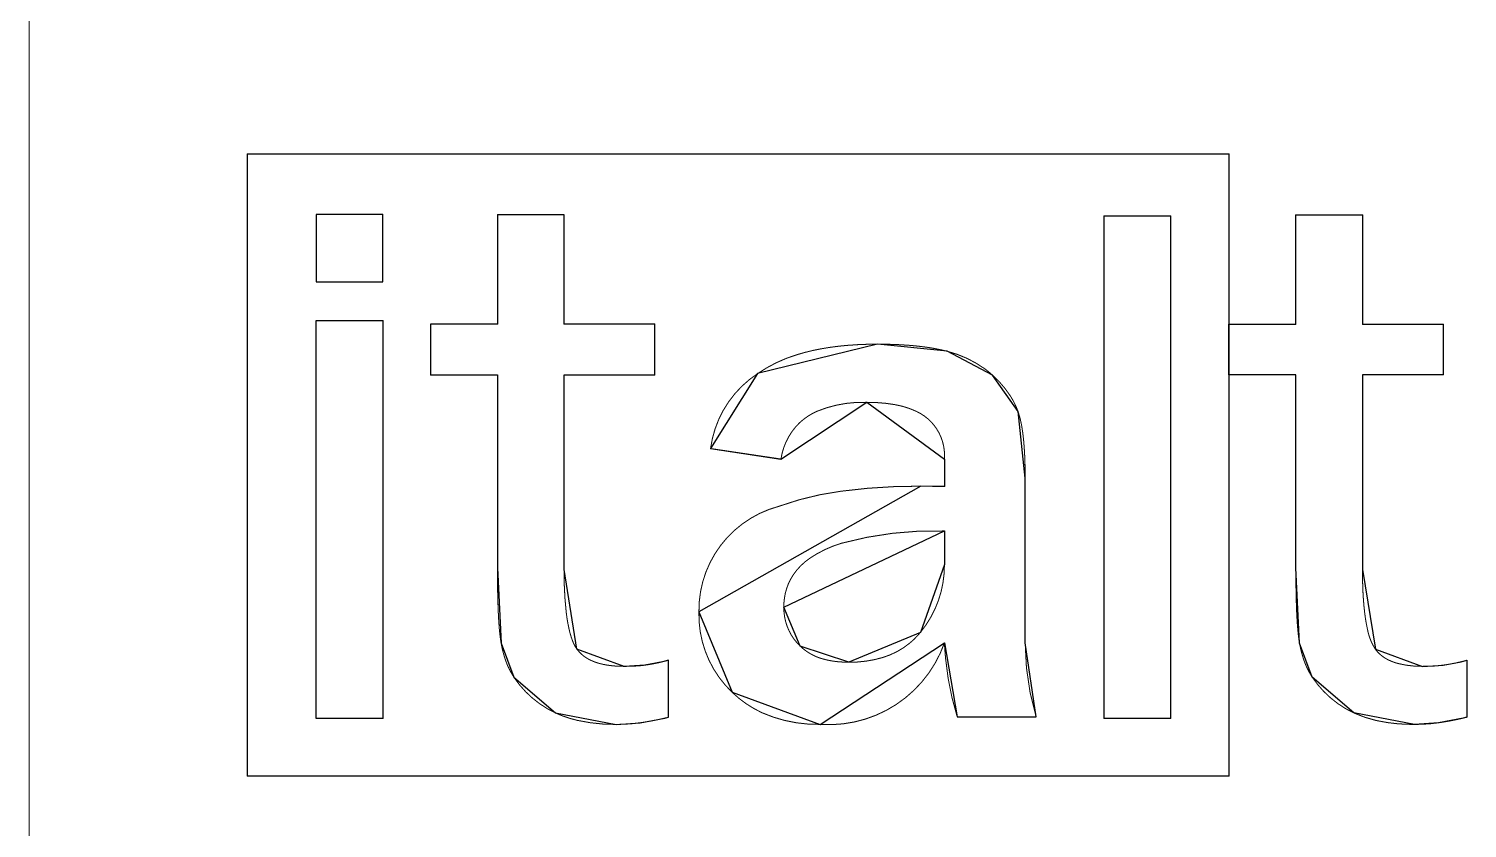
# Model space of a CAD drawing. Header units: inches. Extents: x 0 to 35.2, y -0.7 to 15.9.
# Drawn here: x 30.261 to 30.966, y -0.157 to 0.235 of the extents above; entities that cross this region are included whole.
import ezdxf

# ---------------------------------------------------------------- set-up
doc = ezdxf.new("R2010")
doc.units = ezdxf.units.IN
doc.header["$MEASUREMENT"] = 0
doc.layers.add('Board Outline', color=216, linetype='Continuous')
doc.layers.add('Dimensions', color=6, linetype='Continuous')

msp = doc.modelspace()

# ---------------------------------------------------------------- linework, layer by layer
at = {"layer": 'Board Outline'}
for p, q in [((30.36795, -0.13145), (30.36795, 0.17357)), ((30.36795, 0.17357), (30.84881, 0.17357)), ((30.84881, 0.17357), (30.84881, -0.13145)), ((30.43427, 0.14385), (30.40167, 0.14385)), ((30.40167, 0.14385), (30.40167, 0.11093)), ((30.43427, 0.11093), (30.43427, 0.14385)), ((30.52306, 0.14369), (30.49041, 0.14369)), ((30.49041, 0.14369), (30.49041, 0.09011)), ((30.52306, 0.09011), (30.52306, 0.14369)), ((30.82038, 0.14312), (30.78744, 0.14312)), ((30.78744, 0.14312), (30.78744, -0.10294)), ((30.82038, -0.10294), (30.82038, 0.14312)), ((30.88157, 0.09011), (30.88157, 0.14369)), ((30.88157, 0.14369), (30.91422, 0.14369)), ((30.91422, 0.14369), (30.91422, 0.09011)), ((30.40167, 0.11093), (30.43427, 0.11093)), ((30.43443, 0.09176), (30.40151, 0.09176)), ((30.40151, 0.09176), (30.40151, -0.10294)), ((30.43443, -0.10294), (30.43443, 0.09176)), ((30.49041, 0.09011), (30.45765, 0.09011)), ((30.45765, 0.09011), (30.45765, 0.06521)), ((30.56751, 0.09011), (30.52306, 0.09011)), ((30.56751, 0.06521), (30.56751, 0.09011)), ((30.84881, 0.06521), (30.84881, 0.09011)), ((30.84881, 0.09011), (30.88157, 0.09011)), ((30.91422, 0.09011), (30.95378, 0.09011)), ((30.95378, 0.09011), (30.95378, 0.06521)), ((30.67665, 0.08032), (30.61789, 0.06589)), ((30.71066, 0.07685), (30.67665, 0.08032)), ((30.73291, 0.06518), (30.71066, 0.07685)), ((30.45765, 0.06521), (30.49041, 0.06521)), ((30.49041, 0.06521), (30.49041, -0.02936)), ((30.52306, -0.03008), (30.52306, 0.06521)), ((30.52306, 0.06521), (30.56751, 0.06521)), ((30.61789, 0.06589), (30.59482, 0.02916)), ((30.74547, 0.0473), (30.73291, 0.06518)), ((30.88157, 0.06521), (30.84881, 0.06521)), ((30.88157, -0.02936), (30.88157, 0.06521)), ((30.95378, 0.06521), (30.91422, 0.06521)), ((30.91422, 0.06521), (30.91422, -0.03008)), ((30.62932, 0.02401), (30.67132, 0.05181)), ((30.67132, 0.05181), (30.70939, 0.02401)), ((30.74895, 0.01464), (30.74547, 0.0473)), ((30.59482, 0.02916), (30.62932, 0.02401)), ((30.70939, 0.02401), (30.70939, 0.01053)), ((30.74895, -0.06611), (30.74895, 0.01464)), ((30.69786, 0.01072), (30.58912, -0.05086)), ((30.70939, 0.01053), (30.69786, 0.01072)), ((30.63072, -0.0486), (30.70939, -0.01124)), ((30.70939, -0.01124), (30.70939, -0.02774)), ((30.70939, -0.02774), (30.69761, -0.06093)), ((30.49041, -0.02936), (30.4922, -0.06623)), ((30.52937, -0.06917), (30.52306, -0.03008)), ((30.88335, -0.06623), (30.88157, -0.02936)), ((30.91422, -0.03008), (30.92052, -0.06917)), ((30.63869, -0.06764), (30.63072, -0.0486)), ((30.58912, -0.05086), (30.6054, -0.09029)), ((30.69761, -0.06093), (30.66262, -0.07555)), ((30.4922, -0.06623), (30.49845, -0.0829)), ((30.55249, -0.07757), (30.52937, -0.06917)), ((30.66262, -0.07555), (30.63869, -0.06764)), ((30.64853, -0.10601), (30.70939, -0.06611)), ((30.70939, -0.06611), (30.71565, -0.10224)), ((30.7543, -0.10224), (30.74895, -0.06611)), ((30.88961, -0.0829), (30.88335, -0.06623)), ((30.92052, -0.06917), (30.94365, -0.07757)), ((30.56265, -0.07698), (30.55249, -0.07757)), ((30.57132, -0.07532), (30.56265, -0.07698)), ((30.57413, -0.07461), (30.57132, -0.07532)), ((30.57413, -0.10252), (30.57413, -0.07461)), ((30.94365, -0.07757), (30.95378, -0.07698)), ((30.95378, -0.07698), (30.96248, -0.07532)), ((30.96248, -0.07532), (30.96528, -0.07461)), ((30.96528, -0.07461), (30.96528, -0.10252)), ((30.49845, -0.0829), (30.51887, -0.10042)), ((30.91001, -0.10042), (30.88961, -0.0829)), ((30.6054, -0.09029), (30.64853, -0.10601)), ((30.40151, -0.10294), (30.43443, -0.10294)), ((30.51887, -0.10042), (30.54856, -0.10603)), ((30.54856, -0.10603), (30.56027, -0.10523)), ((30.56027, -0.10523), (30.57237, -0.10294)), ((30.57237, -0.10294), (30.57413, -0.10252)), ((30.71565, -0.10224), (30.7543, -0.10224)), ((30.78744, -0.10294), (30.82038, -0.10294)), ((30.93971, -0.10603), (30.91001, -0.10042)), ((30.95142, -0.10523), (30.93971, -0.10603)), ((30.96354, -0.10294), (30.95142, -0.10523)), ((30.96528, -0.10252), (30.96354, -0.10294)), ((30.84881, -0.13145), (30.36795, -0.13145))]:
    msp.add_line(p, q, dxfattribs=at)
at = {"layer": 'Board Outline', "const_width": 0.0005}
for points in [[(30.26104, -0.5315), (30.26104, 15.61747)], [(30.36795, -0.13145), (30.36795, 0.17357)], [(30.36795, 0.17357), (30.84881, 0.17357)], [(30.84881, -0.13145), (30.84881, 0.17357)], [(30.40167, 0.14385), (30.43427, 0.14385)], [(30.40167, 0.11093), (30.40167, 0.14385)], [(30.43427, 0.11093), (30.43427, 0.14385)], [(30.49041, 0.09011), (30.49041, 0.14369)], [(30.49041, 0.14369), (30.52306, 0.14369)], [(30.52306, 0.09011), (30.52306, 0.14369)], [(30.78744, -0.10294), (30.78744, 0.14312)], [(30.78744, 0.14312), (30.82038, 0.14312)], [(30.82038, -0.10294), (30.82038, 0.14312)], [(30.88157, 0.14369), (30.91422, 0.14369)], [(30.88157, 0.09011), (30.88157, 0.14369)], [(30.91422, 0.09011), (30.91422, 0.14369)], [(30.40167, 0.11093), (30.43427, 0.11093)], [(30.40151, -0.10294), (30.40151, 0.09176)], [(30.40151, 0.09176), (30.43443, 0.09176)], [(30.43443, -0.10294), (30.43443, 0.09176)], [(30.45765, 0.06521), (30.45765, 0.09011)], [(30.45765, 0.09011), (30.49041, 0.09011)], [(30.52306, 0.09011), (30.56751, 0.09011)], [(30.56751, 0.06521), (30.56751, 0.09011)], [(30.84881, 0.09011), (30.88157, 0.09011)], [(30.84881, 0.06521), (30.84881, 0.09011)], [(30.91422, 0.09011), (30.94365, 0.09011)], [(30.94365, 0.09011), (30.95378, 0.09011)], [(30.95378, 0.06521), (30.95378, 0.09011)], [(30.45765, 0.06521), (30.49041, 0.06521)], [(30.49041, -0.02936), (30.49041, 0.06521)], [(30.52306, 0.06521), (30.56751, 0.06521)], [(30.52306, -0.03008), (30.52306, 0.06521)], [(30.84881, 0.06521), (30.88157, 0.06521)], [(30.88157, -0.02936), (30.88157, 0.06521)], [(30.91422, -0.03008), (30.91422, 0.06521)], [(30.91422, 0.06521), (30.94365, 0.06521)], [(30.94365, 0.06521), (30.95378, 0.06521)], [(30.59482, 0.02916), (30.62932, 0.02401)], [(30.70939, 0.01053), (30.70939, 0.02401)], [(30.74895, -0.06611), (30.74895, 0.01464)], [(30.69786, 0.01072), (30.70175, 0.01068)], [(30.70175, 0.01068), (30.70405, 0.01064)], [(30.70405, 0.01064), (30.7066, 0.01059)], [(30.7066, 0.01059), (30.70939, 0.01053)], [(30.70939, -0.02774), (30.70939, -0.01124)], [(30.70939, -0.02774), (30.70939, -0.01124)], [(30.57132, -0.07532), (30.57413, -0.07461)], [(30.57413, -0.10252), (30.57413, -0.07461)], [(30.96248, -0.07532), (30.96528, -0.07461)], [(30.96528, -0.10252), (30.96528, -0.07461)], [(30.40151, -0.10294), (30.40385, -0.10294)], [(30.40385, -0.10294), (30.43443, -0.10294)], [(30.56027, -0.10523), (30.56266, -0.10487)], [(30.57237, -0.10294), (30.57413, -0.10252)], [(30.71565, -0.10224), (30.7543, -0.10224)], [(30.78744, -0.10294), (30.78979, -0.10294)], [(30.78979, -0.10294), (30.82038, -0.10294)], [(30.96354, -0.10294), (30.96528, -0.10252)], [(30.36795, -0.13145), (30.84881, -0.13145)]]:
    msp.add_lwpolyline(points, dxfattribs=at)
at = {"layer": 'Board Outline', "const_width": 0.00025}
for points in [[(30.36783, 0.17357, 1), (30.36808, 0.17357, 1)], [(30.36783, 0.17357, 1), (30.36808, 0.17357, 1)], [(30.84868, 0.17357, 1), (30.84893, 0.17357, 1)], [(30.84868, 0.17357, 1), (30.84893, 0.17357, 1)], [(30.40154, 0.14385, 1), (30.40179, 0.14385, 1)], [(30.40154, 0.14385, 1), (30.40179, 0.14385, 1)], [(30.43414, 0.14385, 1), (30.43439, 0.14385, 1)], [(30.43414, 0.14385, 1), (30.43439, 0.14385, 1)], [(30.49028, 0.14369, 1), (30.49053, 0.14369, 1)], [(30.49028, 0.14369, 1), (30.49053, 0.14369, 1)], [(30.52293, 0.14369, 1), (30.52318, 0.14369, 1)], [(30.52293, 0.14369, 1), (30.52318, 0.14369, 1)], [(30.78731, 0.14312, 1), (30.78757, 0.14312, 1)], [(30.78731, 0.14312, 1), (30.78757, 0.14312, 1)], [(30.82025, 0.14312, 1), (30.8205, 0.14312, 1)], [(30.82025, 0.14312, 1), (30.8205, 0.14312, 1)], [(30.88144, 0.14369, 1), (30.88169, 0.14369, 1)], [(30.88144, 0.14369, 1), (30.88169, 0.14369, 1)], [(30.91409, 0.14369, 1), (30.91434, 0.14369, 1)], [(30.91409, 0.14369, 1), (30.91434, 0.14369, 1)], [(30.40154, 0.11093, 1), (30.40179, 0.11093, 1)], [(30.40154, 0.11093, 1), (30.40179, 0.11093, 1)], [(30.43414, 0.11093, 1), (30.43439, 0.11093, 1)], [(30.43414, 0.11093, 1), (30.43439, 0.11093, 1)], [(30.40139, 0.09176, 1), (30.40164, 0.09176, 1)], [(30.40139, 0.09176, 1), (30.40164, 0.09176, 1)], [(30.4343, 0.09176, 1), (30.43455, 0.09176, 1)], [(30.4343, 0.09176, 1), (30.43455, 0.09176, 1)], [(30.45752, 0.09011, 1), (30.45777, 0.09011, 1)], [(30.45752, 0.09011, 1), (30.45777, 0.09011, 1)], [(30.49028, 0.09011, 1), (30.49053, 0.09011, 1)], [(30.49028, 0.09011, 1), (30.49053, 0.09011, 1)], [(30.52293, 0.09011, 1), (30.52318, 0.09011, 1)], [(30.52293, 0.09011, 1), (30.52318, 0.09011, 1)], [(30.56738, 0.09011, 1), (30.56763, 0.09011, 1)], [(30.56738, 0.09011, 1), (30.56763, 0.09011, 1)], [(30.84869, 0.09011, 1), (30.84894, 0.09011, 1)], [(30.84869, 0.09011, 1), (30.84894, 0.09011, 1)], [(30.88144, 0.09011, 1), (30.88169, 0.09011, 1)], [(30.88144, 0.09011, 1), (30.88169, 0.09011, 1)], [(30.91409, 0.09011, 1), (30.91434, 0.09011, 1)], [(30.91409, 0.09011, 1), (30.91434, 0.09011, 1)], [(30.94353, 0.09011, 1), (30.94378, 0.09011, 1)], [(30.94353, 0.09011, 1), (30.94378, 0.09011, 1)], [(30.95366, 0.09011, 1), (30.95391, 0.09011, 1)], [(30.95366, 0.09011, 1), (30.95391, 0.09011, 1)], [(30.64868, 0.07801, 1), (30.64892, 0.07801, 1)], [(30.64868, 0.07801, 1), (30.64893, 0.07801, 1)], [(30.66188, 0.07974, 1), (30.66213, 0.07974, 1)], [(30.66188, 0.07974, 1), (30.66213, 0.07974, 1)], [(30.67653, 0.08032, 1), (30.67678, 0.08032, 1)], [(30.67653, 0.08032, 1), (30.67678, 0.08032, 1)], [(30.69197, 0.07975, 1), (30.69222, 0.07975, 1)], [(30.69197, 0.07975, 1), (30.69222, 0.07975, 1)], [(30.69877, 0.07905, 1), (30.69902, 0.07905, 1)], [(30.69877, 0.07905, 1), (30.69902, 0.07905, 1)], [(30.70496, 0.07808, 1), (30.70521, 0.07808, 1)], [(30.70496, 0.07808, 1), (30.70521, 0.07808, 1)], [(30.63693, 0.07512, 1), (30.63718, 0.07512, 1)], [(30.63693, 0.07512, 1), (30.63718, 0.07512, 1)], [(30.71054, 0.07685, 1), (30.71079, 0.07685, 1)], [(30.71054, 0.07685, 1), (30.71079, 0.07685, 1)], [(30.45752, 0.06521, 1), (30.45777, 0.06521, 1)], [(30.45752, 0.06521, 1), (30.45777, 0.06521, 1)], [(30.49028, 0.06521, 1), (30.49053, 0.06521, 1)], [(30.49028, 0.06521, 1), (30.49053, 0.06521, 1)], [(30.52293, 0.06521, 1), (30.52318, 0.06521, 1)], [(30.52293, 0.06521, 1), (30.52318, 0.06521, 1)], [(30.56738, 0.06521, 1), (30.56763, 0.06521, 1)], [(30.56738, 0.06521, 1), (30.56763, 0.06521, 1)], [(30.61777, 0.06589, 1), (30.61802, 0.06589, 1)], [(30.61777, 0.06589, 1), (30.61802, 0.06589, 1)], [(30.72897, 0.06828, 1), (30.72922, 0.06828, 1)], [(30.72897, 0.06828, 1), (30.72922, 0.06828, 1)], [(30.73278, 0.06518, 1), (30.73303, 0.06518, 1)], [(30.73278, 0.06518, 1), (30.73303, 0.06518, 1)], [(30.84869, 0.06521, 1), (30.84894, 0.06521, 1)], [(30.84869, 0.06521, 1), (30.84894, 0.06521, 1)], [(30.88144, 0.06521, 1), (30.88169, 0.06521, 1)], [(30.88144, 0.06521, 1), (30.88169, 0.06521, 1)], [(30.91409, 0.06521, 1), (30.91434, 0.06521, 1)], [(30.91409, 0.06521, 1), (30.91434, 0.06521, 1)], [(30.94353, 0.06521, 1), (30.94378, 0.06521, 1)], [(30.94353, 0.06521, 1), (30.94378, 0.06521, 1)], [(30.95366, 0.06521, 1), (30.95391, 0.06521, 1)], [(30.95366, 0.06521, 1), (30.95391, 0.06521, 1)], [(30.67119, 0.05181, 1), (30.67144, 0.05181, 1)], [(30.67119, 0.05181, 1), (30.67144, 0.05181, 1)], [(30.6849, 0.0507, 1), (30.68515, 0.0507, 1)], [(30.6849, 0.0507, 1), (30.68515, 0.0507, 1)], [(30.74168, 0.05478, 1), (30.74193, 0.05478, 1)], [(30.74168, 0.05478, 1), (30.74193, 0.05478, 1)], [(30.64671, 0.04737, 1), (30.64696, 0.04737, 1)], [(30.64671, 0.04737, 1), (30.64696, 0.04737, 1)], [(30.69556, 0.04737, 1), (30.69581, 0.04737, 1)], [(30.69556, 0.04737, 1), (30.69581, 0.04737, 1)], [(30.74534, 0.0473, 1), (30.74559, 0.0473, 1)], [(30.74534, 0.0473, 1), (30.74559, 0.0473, 1)], [(30.63831, 0.04181, 1), (30.63856, 0.04181, 1)], [(30.63831, 0.04181, 1), (30.63856, 0.04181, 1)], [(30.74756, 0.03746, 1), (30.74781, 0.03746, 1)], [(30.74756, 0.03746, 1), (30.74781, 0.03746, 1)], [(30.5947, 0.02916, 1), (30.59495, 0.02916, 1)], [(30.5947, 0.02916, 1), (30.59495, 0.02916, 1)], [(30.74826, 0.03092, 1), (30.74851, 0.03092, 1)], [(30.74826, 0.03092, 1), (30.74851, 0.03092, 1)], [(30.6292, 0.02401, 1), (30.62945, 0.02401, 1)], [(30.6292, 0.02401, 1), (30.62945, 0.02401, 1)], [(30.70926, 0.02401, 1), (30.70951, 0.02401, 1)], [(30.70926, 0.02401, 1), (30.70951, 0.02401, 1)], [(30.74868, 0.02332, 1), (30.74893, 0.02332, 1)], [(30.74868, 0.02332, 1), (30.74893, 0.02332, 1)], [(30.74882, 0.01464, 1), (30.74907, 0.01464, 1)], [(30.74882, 0.01464, 1), (30.74907, 0.01464, 1)], [(30.6586, 0.00825, 1), (30.65885, 0.00825, 1)], [(30.6586, 0.00825, 1), (30.65885, 0.00825, 1)], [(30.69774, 0.01072, 1), (30.69799, 0.01072, 1)], [(30.69774, 0.01072, 1), (30.69799, 0.01072, 1)], [(30.70163, 0.01068, 1), (30.70188, 0.01068, 1)], [(30.70163, 0.01068, 1), (30.70188, 0.01068, 1)], [(30.70393, 0.01064, 1), (30.70418, 0.01064, 1)], [(30.70393, 0.01064, 1), (30.70418, 0.01064, 1)], [(30.70647, 0.01059, 1), (30.70672, 0.01059, 1)], [(30.70647, 0.01059, 1), (30.70672, 0.01059, 1)], [(30.70926, 0.01053, 1), (30.70951, 0.01053, 1)], [(30.70926, 0.01053, 1), (30.70951, 0.01053, 1)], [(30.62815, 0.00085, 1), (30.6284, 0.00085, 1)], [(30.62815, 0.00085, 1), (30.6284, 0.00085, 1)], [(30.70926, -0.01124, 1), (30.70951, -0.01124, 1)], [(30.70926, -0.01124, 1), (30.70951, -0.01124, 1)], [(30.70926, -0.01124, 1), (30.70951, -0.01124, 1)], [(30.70926, -0.01124, 1), (30.70951, -0.01124, 1)], [(30.65893, -0.01722, 1), (30.65918, -0.01722, 1)], [(30.65893, -0.01722, 1), (30.65918, -0.01722, 1)], [(30.65893, -0.01722, 1), (30.65918, -0.01722, 1)], [(30.65893, -0.01722, 1), (30.65918, -0.01722, 1)], [(30.64319, -0.02469, 1), (30.64344, -0.02469, 1)], [(30.64319, -0.02469, 1), (30.64344, -0.02469, 1)], [(30.64319, -0.02469, 1), (30.64344, -0.02469, 1)], [(30.64319, -0.02469, 1), (30.64344, -0.02469, 1)], [(30.70926, -0.02774, 1), (30.70951, -0.02774, 1)], [(30.70926, -0.02774, 1), (30.70951, -0.02774, 1)], [(30.70926, -0.02774, 1), (30.70951, -0.02774, 1)], [(30.70926, -0.02774, 1), (30.70951, -0.02774, 1)], [(30.49028, -0.02936, 1), (30.49053, -0.02936, 1)], [(30.49028, -0.02936, 1), (30.49053, -0.02936, 1)], [(30.52293, -0.03008, 1), (30.52318, -0.03008, 1)], [(30.52293, -0.03008, 1), (30.52318, -0.03008, 1)], [(30.63375, -0.03515, 1), (30.634, -0.03515, 1)], [(30.63375, -0.03515, 1), (30.634, -0.03515, 1)], [(30.63375, -0.03515, 1), (30.634, -0.03515, 1)], [(30.63375, -0.03515, 1), (30.634, -0.03515, 1)], [(30.88144, -0.02936, 1), (30.88169, -0.02936, 1)], [(30.88144, -0.02936, 1), (30.88169, -0.02936, 1)], [(30.91409, -0.03008, 1), (30.91434, -0.03008, 1)], [(30.91409, -0.03008, 1), (30.91434, -0.03008, 1)], [(30.49036, -0.03941, 1), (30.49061, -0.03941, 1)], [(30.49036, -0.03941, 1), (30.49061, -0.03941, 1)], [(30.91434, -0.04156, 1), (30.91459, -0.04156, 1)], [(30.91434, -0.04156, 1), (30.91459, -0.04156, 1)], [(30.49057, -0.0481, 1), (30.49082, -0.0481, 1)], [(30.49057, -0.0481, 1), (30.49082, -0.0481, 1)], [(30.6306, -0.04859, 1), (30.63085, -0.04859, 1)], [(30.6306, -0.04859, 1), (30.63085, -0.04859, 1)], [(30.6306, -0.04859, 1), (30.63085, -0.04859, 1)], [(30.6306, -0.0486, 1), (30.63085, -0.0486, 1)], [(30.88172, -0.0481, 1), (30.88198, -0.0481, 1)], [(30.88172, -0.0481, 1), (30.88198, -0.0481, 1)], [(30.49093, -0.05545, 1), (30.49118, -0.05545, 1)], [(30.49093, -0.05545, 1), (30.49118, -0.05545, 1)], [(30.524, -0.05125, 1), (30.52425, -0.05125, 1)], [(30.524, -0.05125, 1), (30.52425, -0.05125, 1)], [(30.589, -0.05086, 1), (30.58925, -0.05086, 1)], [(30.589, -0.05086, 1), (30.58925, -0.05086, 1)], [(30.88208, -0.05545, 1), (30.88233, -0.05545, 1)], [(30.88208, -0.05545, 1), (30.88233, -0.05545, 1)], [(30.91515, -0.05125, 1), (30.9154, -0.05125, 1)], [(30.91515, -0.05125, 1), (30.9154, -0.05125, 1)], [(30.52531, -0.05911, 1), (30.52556, -0.05911, 1)], [(30.52531, -0.05911, 1), (30.52556, -0.05911, 1)], [(30.69749, -0.06093, 1), (30.69774, -0.06093, 1)], [(30.69749, -0.06093, 1), (30.69774, -0.06093, 1)], [(30.69749, -0.06093, 1), (30.69774, -0.06093, 1)], [(30.69749, -0.06093, 1), (30.69774, -0.06093, 1)], [(30.88258, -0.06149, 1), (30.88283, -0.06149, 1)], [(30.88258, -0.06149, 1), (30.88283, -0.06149, 1)], [(30.91647, -0.05911, 1), (30.91672, -0.05911, 1)], [(30.91647, -0.05911, 1), (30.91672, -0.05911, 1)], [(30.49207, -0.06623, 1), (30.49232, -0.06623, 1)], [(30.49207, -0.06623, 1), (30.49232, -0.06623, 1)], [(30.52708, -0.06509, 1), (30.52733, -0.06509, 1)], [(30.52708, -0.06509, 1), (30.52733, -0.06509, 1)], [(30.52925, -0.06917, 1), (30.5295, -0.06917, 1)], [(30.52925, -0.06917, 1), (30.5295, -0.06917, 1)], [(30.63856, -0.06764, 1), (30.63881, -0.06764, 1)], [(30.63856, -0.06764, 1), (30.63881, -0.06764, 1)], [(30.63856, -0.06764, 1), (30.63881, -0.06764, 1)], [(30.63856, -0.06764, 1), (30.63881, -0.06764, 1)], [(30.6923, -0.06617, 1), (30.69255, -0.06617, 1)], [(30.6923, -0.06617, 1), (30.69255, -0.06617, 1)], [(30.6923, -0.06617, 1), (30.69255, -0.06617, 1)], [(30.6923, -0.06617, 1), (30.69255, -0.06617, 1)], [(30.70926, -0.06611, 1), (30.70951, -0.06611, 1)], [(30.70926, -0.06611, 1), (30.70951, -0.06611, 1)], [(30.74882, -0.06611, 1), (30.74907, -0.06611, 1)], [(30.74882, -0.06611, 1), (30.74907, -0.06611, 1)], [(30.88323, -0.06623, 1), (30.88348, -0.06623, 1)], [(30.88323, -0.06623, 1), (30.88348, -0.06623, 1)], [(30.9204, -0.06917, 1), (30.92065, -0.06917, 1)], [(30.9204, -0.06917, 1), (30.92065, -0.06917, 1)], [(30.49396, -0.07374, 1), (30.49421, -0.07374, 1)], [(30.49396, -0.07374, 1), (30.49421, -0.07374, 1)], [(30.53568, -0.07445, 1), (30.53593, -0.07445, 1)], [(30.53568, -0.07445, 1), (30.53593, -0.07445, 1)], [(30.54026, -0.07616, 1), (30.54051, -0.07616, 1)], [(30.54026, -0.07616, 1), (30.54051, -0.07616, 1)], [(30.5458, -0.07721, 1), (30.54605, -0.07721, 1)], [(30.5458, -0.07721, 1), (30.54605, -0.07721, 1)], [(30.55236, -0.07757, 1), (30.55261, -0.07757, 1)], [(30.55236, -0.07757, 1), (30.55261, -0.07757, 1)], [(30.55879, -0.07736, 1), (30.55904, -0.07736, 1)], [(30.55879, -0.07736, 1), (30.55904, -0.07736, 1)], [(30.56071, -0.0772, 1), (30.56096, -0.0772, 1)], [(30.56071, -0.0772, 1), (30.56096, -0.0772, 1)], [(30.56252, -0.07698, 1), (30.56277, -0.07698, 1)], [(30.56252, -0.07698, 1), (30.56277, -0.07698, 1)], [(30.56782, -0.07609, 1), (30.56807, -0.07609, 1)], [(30.56782, -0.07609, 1), (30.56807, -0.07609, 1)], [(30.5712, -0.07532, 1), (30.57145, -0.07532, 1)], [(30.5712, -0.07532, 1), (30.57145, -0.07532, 1)], [(30.57401, -0.07461, 1), (30.57426, -0.07461, 1)], [(30.57401, -0.07461, 1), (30.57426, -0.07461, 1)], [(30.65097, -0.07427, 1), (30.65122, -0.07427, 1)], [(30.65097, -0.07427, 1), (30.65122, -0.07427, 1)], [(30.65097, -0.07427, 1), (30.65122, -0.07427, 1)], [(30.65097, -0.07427, 1), (30.65122, -0.07427, 1)], [(30.65641, -0.07523, 1), (30.65666, -0.07523, 1)], [(30.65641, -0.07523, 1), (30.65666, -0.07523, 1)], [(30.65641, -0.07523, 1), (30.65666, -0.07523, 1)], [(30.65641, -0.07523, 1), (30.65666, -0.07523, 1)], [(30.6625, -0.07555, 1), (30.66275, -0.07555, 1)], [(30.6625, -0.07555, 1), (30.66275, -0.07555, 1)], [(30.6625, -0.07555, 1), (30.66275, -0.07555, 1)], [(30.6625, -0.07555, 1), (30.66275, -0.07555, 1)], [(30.6792, -0.07319, 1), (30.67945, -0.07319, 1)], [(30.6792, -0.07319, 1), (30.67945, -0.07319, 1)], [(30.6792, -0.07319, 1), (30.67945, -0.07319, 1)], [(30.6792, -0.07319, 1), (30.67945, -0.07319, 1)], [(30.70987, -0.07391, 1), (30.71012, -0.07391, 1)], [(30.70987, -0.07391, 1), (30.71012, -0.07391, 1)], [(30.88511, -0.07374, 1), (30.88536, -0.07374, 1)], [(30.88511, -0.07374, 1), (30.88536, -0.07374, 1)], [(30.88636, -0.07708, 1), (30.88661, -0.07708, 1)], [(30.88636, -0.07708, 1), (30.88661, -0.07708, 1)], [(30.92318, -0.07211, 1), (30.92343, -0.07211, 1)], [(30.92318, -0.07211, 1), (30.92343, -0.07211, 1)], [(30.92684, -0.07445, 1), (30.92709, -0.07445, 1)], [(30.92684, -0.07445, 1), (30.92709, -0.07445, 1)], [(30.93141, -0.07616, 1), (30.93166, -0.07616, 1)], [(30.93141, -0.07616, 1), (30.93166, -0.07616, 1)], [(30.94353, -0.07757, 1), (30.94378, -0.07757, 1)], [(30.94353, -0.07757, 1), (30.94378, -0.07757, 1)], [(30.94791, -0.07748, 1), (30.94816, -0.07748, 1)], [(30.94791, -0.07748, 1), (30.94816, -0.07748, 1)], [(30.95366, -0.07698, 1), (30.95391, -0.07698, 1)], [(30.95366, -0.07698, 1), (30.95391, -0.07698, 1)], [(30.95724, -0.07642, 1), (30.95749, -0.07642, 1)], [(30.95724, -0.07642, 1), (30.95749, -0.07642, 1)], [(30.96235, -0.07532, 1), (30.9626, -0.07532, 1)], [(30.96235, -0.07532, 1), (30.9626, -0.07532, 1)], [(30.96516, -0.07461, 1), (30.96541, -0.07461, 1)], [(30.96516, -0.07461, 1), (30.96541, -0.07461, 1)], [(30.49833, -0.0829, 1), (30.49858, -0.0829, 1)], [(30.49833, -0.0829, 1), (30.49858, -0.0829, 1)], [(30.88948, -0.0829, 1), (30.88973, -0.0829, 1)], [(30.88948, -0.0829, 1), (30.88973, -0.0829, 1)], [(30.60527, -0.09029, 1), (30.60552, -0.09029, 1)], [(30.60527, -0.09029, 1), (30.60552, -0.09029, 1)], [(30.40139, -0.10294, 1), (30.40164, -0.10294, 1)], [(30.40139, -0.10294, 1), (30.40164, -0.10294, 1)], [(30.40372, -0.10294, 1), (30.40397, -0.10294, 1)], [(30.40372, -0.10294, 1), (30.40397, -0.10294, 1)], [(30.4343, -0.10294, 1), (30.43455, -0.10294, 1)], [(30.4343, -0.10294, 1), (30.43455, -0.10294, 1)], [(30.51874, -0.10042, 1), (30.51899, -0.10042, 1)], [(30.51874, -0.10042, 1), (30.51899, -0.10042, 1)], [(30.52938, -0.10403, 1), (30.52963, -0.10403, 1)], [(30.52938, -0.10403, 1), (30.52963, -0.10403, 1)], [(30.56015, -0.10523, 1), (30.5604, -0.10523, 1)], [(30.56015, -0.10523, 1), (30.5604, -0.10523, 1)], [(30.56254, -0.10487, 1), (30.56279, -0.10487, 1)], [(30.56254, -0.10487, 1), (30.56279, -0.10487, 1)], [(30.57225, -0.10294, 1), (30.5725, -0.10294, 1)], [(30.57225, -0.10294, 1), (30.5725, -0.10294, 1)], [(30.57401, -0.10252, 1), (30.57426, -0.10252, 1)], [(30.57401, -0.10252, 1), (30.57426, -0.10252, 1)], [(30.61999, -0.10034, 1), (30.62024, -0.10034, 1)], [(30.61999, -0.10034, 1), (30.62024, -0.10034, 1)], [(30.71553, -0.10224, 1), (30.71578, -0.10224, 1)], [(30.71553, -0.10224, 1), (30.71578, -0.10224, 1)], [(30.75418, -0.10224, 1), (30.75443, -0.10224, 1)], [(30.75418, -0.10224, 1), (30.75443, -0.10224, 1)], [(30.78731, -0.10294, 1), (30.78757, -0.10294, 1)], [(30.78731, -0.10294, 1), (30.78757, -0.10294, 1)], [(30.78967, -0.10294, 1), (30.78992, -0.10294, 1)], [(30.78967, -0.10294, 1), (30.78992, -0.10294, 1)], [(30.82025, -0.10294, 1), (30.8205, -0.10294, 1)], [(30.82025, -0.10294, 1), (30.8205, -0.10294, 1)], [(30.90988, -0.10042, 1), (30.91013, -0.10042, 1)], [(30.90988, -0.10042, 1), (30.91013, -0.10042, 1)], [(30.92648, -0.10515, 1), (30.92673, -0.10515, 1)], [(30.92648, -0.10515, 1), (30.92673, -0.10515, 1)], [(30.9513, -0.10523, 1), (30.95155, -0.10523, 1)], [(30.9513, -0.10523, 1), (30.95155, -0.10523, 1)], [(30.95852, -0.10401, 1), (30.95877, -0.10401, 1)], [(30.95852, -0.10401, 1), (30.95877, -0.10401, 1)], [(30.96341, -0.10294, 1), (30.96366, -0.10294, 1)], [(30.96341, -0.10294, 1), (30.96366, -0.10294, 1)], [(30.96516, -0.10252, 1), (30.96541, -0.10252, 1)], [(30.96516, -0.10252, 1), (30.96541, -0.10252, 1)], [(30.54843, -0.10603, 1), (30.54868, -0.10603, 1)], [(30.54843, -0.10603, 1), (30.54868, -0.10603, 1)], [(30.6484, -0.10601, 1), (30.64865, -0.10601, 1)], [(30.6484, -0.10601, 1), (30.64865, -0.10601, 1)], [(30.93958, -0.10603, 1), (30.93983, -0.10603, 1)], [(30.93958, -0.10603, 1), (30.93983, -0.10603, 1)], [(30.36783, -0.13145, 1), (30.36808, -0.13145, 1)], [(30.36783, -0.13145, 1), (30.36808, -0.13145, 1)], [(30.84868, -0.13145, 1), (30.84893, -0.13145, 1)], [(30.84868, -0.13145, 1), (30.84893, -0.13145, 1)]]:
    msp.add_lwpolyline(points, format="xyb", close=True, dxfattribs=at)
at = {"layer": 'Board Outline', "const_width": 0.0005}
for points in [[(30.63705, 0.07512, -0.030288), (30.6488, 0.07801)], [(30.6488, 0.07801, -0.025084), (30.662, 0.07974)], [(30.662, 0.07974, -0.02073), (30.67665, 0.08032)], [(30.67665, 0.08032, -0.019754), (30.6921, 0.07975)], [(30.6921, 0.07975, -0.012235), (30.69889, 0.07905)], [(30.6989, 0.07905, -0.014273), (30.70508, 0.07808)], [(30.70508, 0.07808, -0.016789), (30.71066, 0.07685)], [(30.61789, 0.06589, -0.078191), (30.63705, 0.07512)], [(30.71066, 0.07685, -0.094279), (30.72909, 0.06828)], [(30.59482, 0.02916, -0.218379), (30.61789, 0.06589)], [(30.72909, 0.06828, -0.025378), (30.73291, 0.06518)], [(30.73291, 0.06518, -0.067926), (30.7418, 0.05478)], [(30.64683, 0.04737, -0.107024), (30.67132, 0.05181)], [(30.67132, 0.05181, -0.044828), (30.68503, 0.0507)], [(30.68503, 0.0507, -0.068052), (30.69569, 0.04737)], [(30.7418, 0.05478, -0.054851), (30.74547, 0.0473)], [(30.63843, 0.04181, -0.081234), (30.64683, 0.04737)], [(30.69569, 0.04737, -0.312243), (30.70939, 0.02401)], [(30.74547, 0.0473, -0.050198), (30.74769, 0.03746)], [(30.62932, 0.02401, -0.165157), (30.63843, 0.04181)], [(30.74769, 0.03746, -0.014831), (30.74839, 0.03092)], [(30.74839, 0.03092, -0.011116), (30.74881, 0.02332)], [(30.74881, 0.02332, -0.008636), (30.74895, 0.01464)], [(30.62828, 0.00085, -0.054764), (30.65872, 0.00825)], [(30.65872, 0.00825, -0.03496), (30.69786, 0.01072)], [(30.58912, -0.05086, -0.34421), (30.62828, 0.00085)], [(30.65906, -0.01722, -0.07416), (30.70939, -0.01124)], [(30.65906, -0.01722, -0.074159), (30.70939, -0.01124)], [(30.64332, -0.02469, -0.077754), (30.65905, -0.01722)], [(30.64332, -0.02469, -0.077753), (30.65905, -0.01722)], [(30.63387, -0.03515, -0.118533), (30.64332, -0.02469)], [(30.63387, -0.03515, -0.118533), (30.64332, -0.02469)], [(30.70939, -0.02774, -0.176071), (30.69761, -0.06093)], [(30.70939, -0.02774, -0.176072), (30.69761, -0.06093)], [(30.49048, -0.03941, -0.003828), (30.49041, -0.02936)], [(30.52412, -0.05125, -0.030742), (30.52306, -0.03008)], [(30.63072, -0.0486, -0.12343), (30.63387, -0.03515)], [(30.63072, -0.04859, -0.123431), (30.63387, -0.03515)], [(30.88185, -0.0481, -0.008733), (30.88157, -0.02936)], [(30.91447, -0.04156, -0.013585), (30.91422, -0.03008)], [(30.4907, -0.0481, -0.005087), (30.49048, -0.03941)], [(30.91528, -0.05125, -0.01752), (30.91447, -0.04156)], [(30.49105, -0.05545, -0.007047), (30.4907, -0.0481)], [(30.63869, -0.06764, -0.207487), (30.63072, -0.04859)], [(30.63869, -0.06764, -0.207482), (30.63072, -0.04859)], [(30.88221, -0.05545, -0.007066), (30.88185, -0.0481)], [(30.4922, -0.06623, -0.026002), (30.49105, -0.05545)], [(30.52544, -0.05911, -0.024478), (30.52412, -0.05125)], [(30.6054, -0.09029, -0.212837), (30.58912, -0.05086)], [(30.88271, -0.06149, -0.010431), (30.88221, -0.05545)], [(30.91659, -0.05911, -0.02444), (30.91528, -0.05125)], [(30.5272, -0.06509, -0.037986), (30.52544, -0.05911)], [(30.69761, -0.06093, -0.049155), (30.69242, -0.06617)], [(30.69761, -0.06093, -0.049159), (30.69242, -0.06617)], [(30.88335, -0.06623, -0.016682), (30.88271, -0.06149)], [(30.92052, -0.06917, -0.100994), (30.91659, -0.05911)], [(30.49408, -0.07374, -0.033501), (30.4922, -0.06623)], [(30.52937, -0.06917, -0.067458), (30.5272, -0.06509)], [(30.53581, -0.07445, -0.123198), (30.52937, -0.06917)], [(30.6511, -0.07427, -0.136215), (30.63869, -0.06764)], [(30.6511, -0.07427, -0.136212), (30.63869, -0.06764)], [(30.70939, -0.06611, -0.337018), (30.64853, -0.10601)], [(30.69242, -0.06617, -0.097497), (30.67933, -0.07319)], [(30.69242, -0.06617, -0.097501), (30.67933, -0.07319)], [(30.70999, -0.07391, -0.010845), (30.70939, -0.06611)], [(30.7543, -0.10224, -0.071479), (30.74895, -0.06611)], [(30.88524, -0.07374, -0.033522), (30.88335, -0.06623)], [(30.92331, -0.07211, -0.063226), (30.92052, -0.06917)], [(30.49845, -0.0829, -0.069694), (30.49408, -0.07374)], [(30.54038, -0.07616, -0.047926), (30.53581, -0.07445)], [(30.54593, -0.07721, -0.037388), (30.54038, -0.07616)], [(30.55249, -0.07757, -0.028615), (30.54593, -0.07721)], [(30.55892, -0.07736, -0.017685), (30.55249, -0.07757)], [(30.56084, -0.0772, -0.007526), (30.55892, -0.07736)], [(30.56265, -0.07698, -0.008608), (30.56084, -0.0772)], [(30.56794, -0.07609, -0.014763), (30.56265, -0.07698)], [(30.57132, -0.07532, -0.013266), (30.56794, -0.07609)], [(30.65653, -0.07523, -0.033466), (30.6511, -0.07427)], [(30.65653, -0.07523, -0.033465), (30.6511, -0.07427)], [(30.66262, -0.07555, -0.027657), (30.65653, -0.07523)], [(30.66262, -0.07555, -0.027656), (30.65653, -0.07523)], [(30.67933, -0.07319, -0.076568), (30.66262, -0.07555)], [(30.67933, -0.07319, -0.076566), (30.66262, -0.07555)], [(30.71565, -0.10224, -0.052142), (30.70999, -0.07391)], [(30.88648, -0.07708, -0.020494), (30.88524, -0.07374)], [(30.88961, -0.0829, -0.049288), (30.88648, -0.07708)], [(30.92696, -0.07445, -0.057987), (30.92331, -0.07211)], [(30.93154, -0.07616, -0.047911), (30.92696, -0.07445)], [(30.94365, -0.07757, -0.065627), (30.93154, -0.07616)], [(30.94804, -0.07748, -0.011135), (30.94365, -0.07757)], [(30.95378, -0.07698, -0.022786), (30.94804, -0.07748)], [(30.95736, -0.07642, -0.009413), (30.95378, -0.07698)], [(30.96248, -0.07532, -0.018968), (30.95736, -0.07642)], [(30.51887, -0.10042, -0.136735), (30.49845, -0.0829)], [(30.91001, -0.10042, -0.136799), (30.88961, -0.0829)], [(30.62011, -0.10034, -0.084344), (30.6054, -0.09029)], [(30.5295, -0.10403, -0.051065), (30.51887, -0.10042)], [(30.54856, -0.10603, -0.057459), (30.5295, -0.10403)], [(30.56027, -0.10523, -0.033859), (30.54856, -0.10603)], [(30.57237, -0.10294, -0.020074), (30.56266, -0.10487)], [(30.64853, -0.10601, -0.108984), (30.62011, -0.10034)], [(30.9266, -0.10515, -0.072583), (30.91001, -0.10042)], [(30.93971, -0.10603, -0.035924), (30.9266, -0.10515)], [(30.95142, -0.10523, -0.033929), (30.93971, -0.10603)], [(30.95865, -0.10401, -0.012801), (30.95142, -0.10523)], [(30.96354, -0.10294, -0.010883), (30.95865, -0.10401)]]:
    msp.add_lwpolyline(points, format="xyb", dxfattribs=at)
at = {"layer": 'Dimensions', "const_width": 0.0005}
msp.add_lwpolyline([(30.26104, -0.5315), (30.26104, 1.43701)], dxfattribs=at)

doc.saveas('drawing.dxf')
